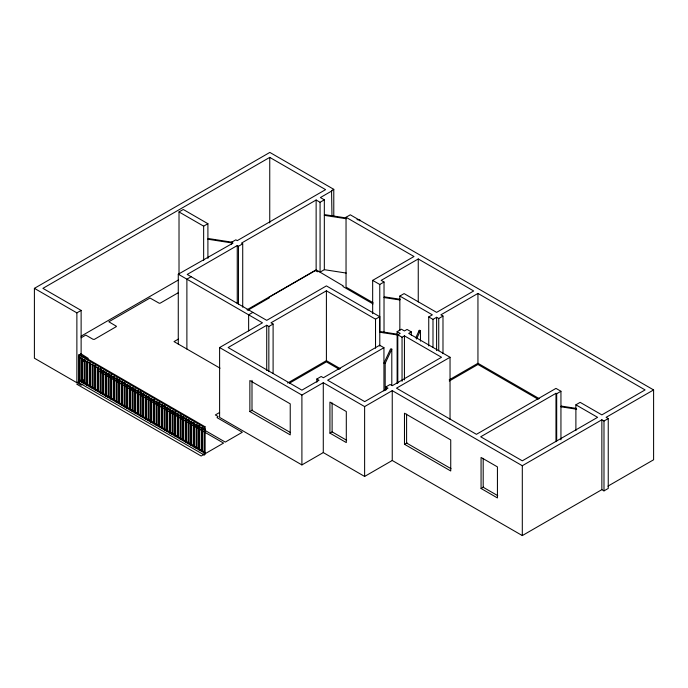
<?xml version="1.0" encoding="UTF-8"?>
<svg xmlns="http://www.w3.org/2000/svg" width="688" height="688" viewBox="0 0 688 688"><rect width="100%" height="100%" fill="white"/><g stroke="black" fill="none" stroke-linecap="round" stroke-linejoin="round"><path stroke-width="1.03" d="M178.269 344.06L178.278 274.202L232.991 243.096L231.581 242.279L231.581 244.429M359.798 220.831L360.125 220.126L356.995 219.644M385.177 363.402L391.799 349.126L390.578 348.936L383.947 363.212L385.177 363.402L385.177 390.036M415.724 337.92L419.25 330.317L420.471 330.507L420.471 341.162M416.507 339.055L420.471 330.507M87.84 358.697L87.995 358.586A1.195 0.688 0 0 0 88.176 358.336L80.668 353.572M81.124 357.7L81.124 380.266L76.875 382.726L34.4 358.199L34.4 288.349L269.842 152.418L333.783 189.338L333.783 216.204M231.581 242.279L235.838 239.828L237.248 240.637L325.596 189.63L269.748 157.389L42.914 288.349L81.124 310.408L81.124 355.55M179.018 274.263L179.018 211.938L183.275 209.479L207.905 223.703L207.905 258.396M179.018 211.938L203.648 226.154L207.905 223.703M34.4 288.349L76.875 312.868L81.124 310.408M333.783 189.338L331.564 190.619L331.977 216.651M242.718 307.209L242.718 243.801L238.461 246.261L237.248 245.556L187.205 274.443L266.72 320.35L326.404 285.89L379.785 316.712L379.785 346.081M320.075 202.281L320.075 272.138L324.332 269.679L324.332 199.821L320.075 202.281L316.136 200.01L241.505 243.096L242.718 243.801M331.977 190.86L320.393 197.551L324.332 199.821M81.029 336.2L178.639 279.844M81.124 337.774L85.759 335.099L93.043 339.296L94.368 339.373L116.332 326.619A1.161 0.671 0 0 0 116.332 326.224L108.842 321.778L149.993 298.016L159.195 303.219A1.256 0.722 0 0 0 159.547 303.245L160.003 303.193A1.256 0.722 0 0 0 160.313 303.09L178.433 292.632M191.144 276.714L186.887 279.173L186.887 349.031M79.258 380.533L79.258 356.47L78.81 356.728L79.705 356.728L79.705 380.275L79.258 380.533L78.81 380.275L78.81 354.922L79.705 354.397L205.024 426.749L205.024 428.822L204.121 429.338L78.81 356.986L79.705 356.47M81.924 358.525L82.371 358.267L82.371 381.814L81.924 382.072L81.476 381.814L81.476 358.267L81.924 358.525L81.924 382.072M84.59 360.065L85.037 359.807L85.037 383.354L84.59 383.612L84.142 383.354L84.142 359.807L84.59 360.065L84.59 383.612M82.465 361.802L84.254 360.761M90.377 363.961L90.377 386.432L89.922 386.69L89.474 386.432L89.474 362.886L90.377 362.886M373.034 302.711L346.038 287.128L346.038 217.27L350.295 214.811L653.6 389.924L653.6 459.782L607.943 486.141M93.043 365.5L93.043 387.972L92.588 388.23L92.14 387.972L92.14 364.425L92.588 364.167M92.14 364.425L93.043 364.425M94.806 365.964L95.254 365.706L95.254 389.769L94.806 389.511L94.806 365.964L95.254 366.222M97.92 391.309L97.472 391.051L97.472 367.504L97.92 367.246L97.92 391.309L98.375 391.051L98.375 367.504M78.81 380.275L79.705 380.275M78.81 380.533L79.705 380.017L205.024 452.36L204.121 452.876L78.81 380.533L78.81 382.597L204.121 454.949L205.024 454.433L205.024 429.08L204.577 428.822L204.577 452.876L204.121 452.618L204.121 427.265L78.81 354.922M78.81 382.597L79.705 382.081M81.476 381.814L82.371 381.814M103.707 371.649L103.707 394.129L103.26 394.387L102.804 394.129L102.804 370.583L103.707 370.583M84.142 383.354L85.037 383.354M82.835 384.196L81.132 385.177L78.389 383.594L76.755 384.179L201.163 456.015L223.557 443.081L99.476 371.443L101.179 370.462L225.26 442.1L242.314 432.253L217.288 417.788A1.23 0.705 0 0 1 217.081 417.392L218.096 416.524L215.353 414.941L219.61 412.482M105.926 372.38L106.373 372.122L106.373 395.669L105.926 395.927L105.47 395.669L105.47 372.122L105.926 372.38L105.926 395.927M86.808 361.346L86.808 384.893L87.703 384.893L87.703 361.346M86.808 384.893L87.703 384.893M89.474 386.432L90.377 386.432M111.705 376.267L111.705 398.748L111.258 399.006L110.811 398.748L110.811 375.201L111.258 374.943M110.811 375.201L111.705 375.201M92.14 387.972L93.043 387.972M178.278 339.141L174.021 341.601L220.065 368.183M114.371 377.807L114.371 400.287L113.924 400.545L113.477 400.287L113.477 376.74L114.371 376.74M94.806 389.511L95.709 389.511L95.709 365.964M95.254 389.769L95.709 389.511M116.143 378.28L116.59 378.022L116.59 402.084L116.143 401.826L116.143 378.28L116.59 378.538M97.472 391.051L98.375 391.051M118.809 379.819L119.256 379.561L119.256 403.624L118.809 403.366L118.809 379.819L119.256 380.077M100.138 392.59L101.041 392.59L101.041 369.043L100.138 369.043L100.138 392.59L101.041 392.59M247.035 309.755L316.136 269.859L343.278 285.941A1.213 0.697 0 0 0 343.278 286.715L373.051 303.924M247.749 310.314L269.361 297.835L268.733 297.474L315.302 270.582L316.936 271.519A1.144 0.662 0 0 0 317.245 271.631L317.349 271.648A1.256 0.722 0 0 0 318.054 271.648L318.742 271.364M102.804 394.129L103.707 394.129M125.035 383.964L125.035 406.445L124.588 406.703L124.141 406.445L124.141 382.898L125.035 382.898M105.47 395.669L106.373 395.669M127.254 384.695L127.701 384.437L127.701 407.984L127.254 408.242L126.807 407.984L126.807 384.437L127.254 384.695L127.254 408.242M252.892 312.369L248.635 314.829L248.635 330.945M108.136 373.661L108.136 397.208L109.039 397.208L109.039 373.661M108.136 397.208L109.039 397.208M110.811 398.748L111.705 398.748M132.139 387.516L132.586 387.258L132.586 411.321L132.139 411.063L132.139 387.516L132.586 387.774M113.477 400.287L114.371 400.287M135.699 390.122L135.699 412.602L135.252 412.86L134.805 412.602L134.805 389.055L135.699 389.055M116.143 401.826L117.037 401.826L117.037 378.28M116.59 402.084L117.037 401.826M137.471 390.595L137.918 390.337L137.918 414.4L138.365 414.142L138.365 390.595L137.471 390.595L137.471 414.142L137.918 414.4M118.809 403.366L119.703 403.366L119.703 379.819M119.256 403.624L119.703 403.366M140.584 415.939L140.137 415.681L140.137 392.134L140.584 391.876L140.584 415.939L141.031 415.681L141.031 392.134M653.6 389.924L606.111 417.341L608.244 418.571L608.244 488.428L603.987 490.879L601.854 489.65L522.304 535.582L392.246 460.487L364.623 476.44L323.283 452.575L301.903 464.916L219.61 417.401L219.61 347.543L262.463 322.81L178.278 274.202M121.475 381.358L121.475 404.905L122.369 404.905L122.369 381.358M121.475 404.905L122.369 404.905M124.141 406.445L125.035 406.445M273.102 373.472L273.102 324.039L268.845 326.49L266.72 325.269L228.124 347.543L301.903 390.148L319.026 380.258L316.85 379.002L316.85 382.227M379.785 316.712L375.528 319.172L326.404 290.809L270.977 322.81L273.102 324.039M145.916 395.471L146.363 395.213L146.363 418.76L145.916 419.018L145.469 418.76L145.469 395.213L145.916 395.471L145.916 419.018M126.807 407.984L127.701 407.984M149.029 397.819L149.029 420.299L148.582 420.557L148.135 420.299L148.135 396.752L149.029 396.752M129.473 385.977L129.473 409.523L130.367 409.523L130.367 385.977M129.473 409.523L130.367 409.523M151.248 398.55L151.695 398.292L151.695 421.839L151.248 422.097L150.801 421.839L150.801 398.292L151.248 398.55L151.248 422.097M132.139 411.063L133.033 411.063L133.033 387.516M132.586 411.321L133.033 411.063M153.467 399.831L153.914 399.573L153.914 423.636L153.467 423.378L153.467 399.831L153.914 400.089M134.805 412.602L135.699 412.602M157.027 402.437L157.027 424.917L156.58 425.175L156.133 424.917L156.133 401.371L157.027 401.371M137.471 414.142L138.365 414.142M372.664 313.685L372.664 280.377L413.995 256.512L346.038 217.27M140.137 415.681L141.031 415.681M161.912 428.254L161.465 427.988L161.465 404.449L161.912 404.191L161.912 428.254L162.359 427.988L162.359 404.449M142.803 393.674L142.803 417.22L143.697 417.22L143.697 393.674M142.803 417.22L143.697 417.22M399.84 330.455L399.84 296.064L404.097 293.604L436.605 312.378L473.688 290.972L418.252 258.963L381.178 280.377L384.024 282.02L384.024 332.691M164.578 429.794L164.131 429.527L164.131 405.989L164.578 405.731L164.578 429.794L165.025 429.527L165.025 405.989M372.664 280.377L379.767 284.471L384.024 282.02M167.244 407.786L167.691 407.528L167.691 431.066L167.244 431.333L166.797 431.066L166.797 407.528L167.244 407.786L167.244 431.333M148.135 420.299L149.029 420.299M170.357 410.134L170.357 432.606L169.91 432.872L169.463 432.606L169.463 409.068L170.357 409.068M150.801 421.839L151.695 421.839M172.576 410.865L173.023 410.607L173.023 434.145L172.576 434.412L172.129 434.145L172.129 410.607L172.576 410.865L172.576 434.412M153.467 423.378L154.361 423.378L154.361 399.831M153.914 423.636L154.361 423.378M175.689 412.146L175.689 435.685L175.242 435.951L174.795 435.685L174.795 412.146L175.242 411.888M156.133 424.917L157.027 424.917M178.355 414.752L178.355 437.224L177.908 437.491L177.461 437.224L177.461 413.686L177.908 413.428M158.799 426.448L159.693 426.448L159.693 402.91L158.799 402.91L158.799 426.448L159.693 426.448M161.465 427.988L162.359 427.988M183.24 440.569L182.793 440.303L182.793 416.765L183.24 416.507L183.24 440.569L183.687 440.303L183.687 416.765M164.131 429.527L165.025 429.527M185.906 442.109L185.459 441.842L185.459 418.304L185.906 418.046L185.906 442.109L186.362 441.842L186.362 418.304M169.463 432.606L170.357 432.606M191.694 422.449L191.694 444.921L191.238 445.179L190.791 444.921L190.791 421.383L191.694 421.383M172.129 434.145L173.023 434.145M194.36 423.989L194.36 446.46L193.904 446.718L193.457 446.46L193.457 422.922L194.36 422.922M174.795 435.685L175.689 435.685M197.026 424.462L197.026 448L196.579 448.258L196.123 448L196.123 424.462L196.579 424.204M177.461 437.224L178.355 437.224M198.789 426.001L199.245 425.743L199.245 449.797L198.789 449.539L198.789 426.001L199.245 426.259M180.127 438.763L181.021 438.763L181.021 415.225L180.127 415.225L180.127 438.763L181.021 438.763M204.121 427.265L205.024 426.749M182.793 440.303L183.687 440.303M205.024 429.08L204.121 429.08M185.459 441.842L186.362 441.842M287.601 383.061L326.404 360.658L340.311 368.691M289.528 383.147L326.404 361.862L339.313 369.31M188.125 419.843L188.125 443.382L189.028 443.382L189.028 419.843M188.125 443.382L189.028 443.382M190.791 444.921L191.694 444.921M249.864 411.587L290.233 434.893L290.233 403.847L249.864 380.533L249.864 411.587L252.419 410.108M193.457 446.46L194.36 446.46M397.131 383.225L397.131 331.642L401.388 329.182L404.441 330.945L407.055 329.44L411.312 331.891L411.312 335.116M196.123 448L197.026 448M316.85 379.002L321.201 376.491L323.377 377.746L379.69 345.238L383.947 347.689L383.947 390.913M198.789 449.539L199.692 449.539L199.692 426.001M397.793 383.147L397.793 334.781L400.184 333.405L397.131 331.642M428.744 345.935L428.744 316.919L432.348 314.837L399.84 296.064M199.245 449.797L199.692 449.539M201.455 451.079L202.358 451.079L202.358 427.54L201.455 427.54L201.455 451.079L202.358 451.079M219.61 347.543L301.903 395.058L323.283 382.717L364.623 406.582L392.246 390.638L522.304 465.724L601.854 419.8L603.987 421.03L608.244 418.571M383.947 347.689L327.634 380.206L364.717 401.611L387.989 388.178L385.856 386.948L385.856 390.173M397.793 334.781L402.05 337.24L404.441 335.864L441.524 357.27L392.246 385.719L390.113 384.497L385.856 386.948M411.312 331.891L408.698 333.405L450.038 357.27L450.038 419.603M428.744 316.919L432.993 319.378L436.605 317.288L438.738 318.518L442.986 316.067L442.986 353.675M575.89 430.602L575.89 404.811L580.147 402.351L601.854 414.881L645.086 389.924L477.945 293.423L440.862 314.837L442.986 316.067M204.121 452.618L205.024 452.618L204.577 452.876M450.038 357.27L396.494 388.178L476.431 434.326L555.981 388.393L560.944 391.266L560.944 439.813M329.939 433.13L346.305 442.582L346.305 411.536L329.939 402.084L329.939 433.13L332.553 431.625M449.204 379.871L477.945 363.281L539.229 398.662M449.298 381.023L477.945 364.485L538.214 399.281M404.475 444.267L450.735 470.979L450.735 439.933L404.475 413.221L404.475 444.267L407.029 442.797M560.944 391.266L556.687 393.725L555.981 393.312L480.688 436.785L522.304 460.814L597.597 417.341L575.89 404.811M481.067 488.489L497.433 497.931L497.433 466.885L481.067 457.443L481.067 488.489L483.621 487.009M346.563 218.027L324.659 214.639L324.332 215.344L346.236 218.732M232.613 242.288L208.232 238.512L207.905 239.226L232.286 242.993M324.332 269.679L346.236 273.067M400.167 299.28L384.351 296.829L384.024 297.543L399.84 299.985M396.976 334.136L380.12 331.53L379.785 332.235L397.707 335.004M575.968 408.354L561.27 406.083L560.944 406.789L576.682 409.222M451.01 468.683L406.599 443.038L406.599 414.133M497.742 495.661L483.191 487.259L483.191 458.354M346.666 440.268L332.115 431.875L332.115 402.97M290.525 432.597L251.997 410.358L251.997 380.378M97.472 367.504L97.92 367.762M140.137 392.134L140.584 392.392M161.465 404.449L161.912 404.707M164.131 405.989L164.578 406.247M174.795 412.146L175.242 412.404L175.242 435.951M177.461 413.686L177.908 413.944L177.908 437.491M182.793 416.765L183.24 417.023M185.459 418.304L185.906 418.562M196.123 424.462L196.579 424.72L196.579 448.258M84.469 382.193L82.637 381.135L83.506 380.524A1.161 0.671 0 0 0 83.3 379.905L83.205 379.828M603.987 421.03L603.987 490.879M601.854 419.8L601.854 489.65M556.687 393.725L556.687 441.008M555.981 393.312L555.981 441.67M522.304 465.724L522.304 535.582M477.945 293.423L477.945 363.281M438.738 318.518L438.738 350.76M436.605 317.288L436.605 350.605M432.993 319.378L432.993 347.32M419.25 330.317L419.25 332.45M418.252 258.963L418.252 301.955M404.441 335.864L404.441 379.922M402.05 337.24L402.05 381.307M392.246 390.638L392.246 460.487M391.799 349.126L391.799 385.349M379.767 284.471L379.767 331.762M375.528 319.172L375.528 348.188M364.623 406.582L364.623 476.44M326.404 290.809L326.404 360.658M323.283 382.717L323.283 452.575M316.136 200.01L316.136 269.859M301.903 395.058L301.903 464.916M269.748 157.389L269.748 222.946M268.845 326.49L268.845 371.632M266.72 325.269L266.72 370.402M238.461 246.261L238.461 304.294M237.248 245.556L237.248 303.589M204.121 452.876L204.121 454.949M203.648 226.154L203.648 260.546M201.911 427.282L201.911 451.337M193.904 423.18L193.904 446.718M191.238 421.641L191.238 445.179M188.572 420.101L188.572 443.648M180.574 414.967L180.574 439.03M169.91 409.326L169.91 432.872M159.246 402.652L159.246 426.715M156.58 401.629L156.58 425.175M148.582 397.01L148.582 420.557M143.25 393.416L143.25 417.478M135.252 389.313L135.252 412.86M129.92 386.235L129.92 409.781M124.588 383.156L124.588 406.703M121.922 381.1L121.922 405.163M113.924 376.998L113.924 400.545M111.258 375.459L111.258 399.006M108.592 373.403L108.592 397.466M103.26 370.841L103.26 394.387M100.594 368.785L100.594 392.848M92.588 364.683L92.588 388.23M89.922 363.144L89.922 386.69M87.256 361.088L87.256 385.151M76.875 312.868L76.875 382.726"/></g></svg>
